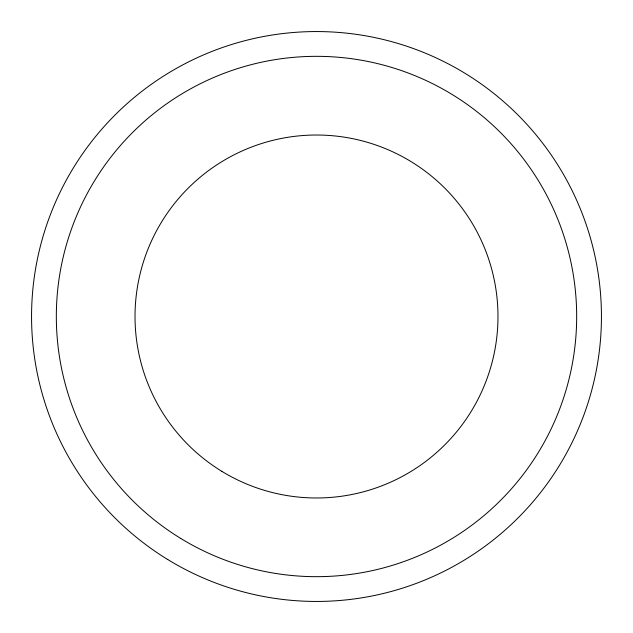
<?xml version="1.0" encoding="UTF-8"?>
<svg xmlns="http://www.w3.org/2000/svg" width="633" height="633" viewBox="0 0 633 633"><rect width="100%" height="100%" fill="white"/><g stroke="black" fill="none" stroke-linecap="round" stroke-linejoin="round"><path stroke-width="0.95" d="M221.779 471.3A181.481 181.481 0 0 0 497.918 321.129A181.481 181.481 0 0 0 229.795 157.071A181.481 181.481 0 0 0 221.779 471.3M180.714 538.422A260.163 260.163 0 0 0 576.584 323.131A260.163 260.163 0 0 0 192.203 87.947A260.163 260.163 0 0 0 180.714 538.422M167.785 559.556A284.945 284.945 0 0 0 601.35 323.764A284.945 284.945 0 0 0 180.365 66.18A284.945 284.945 0 0 0 167.785 559.556"/></g></svg>
